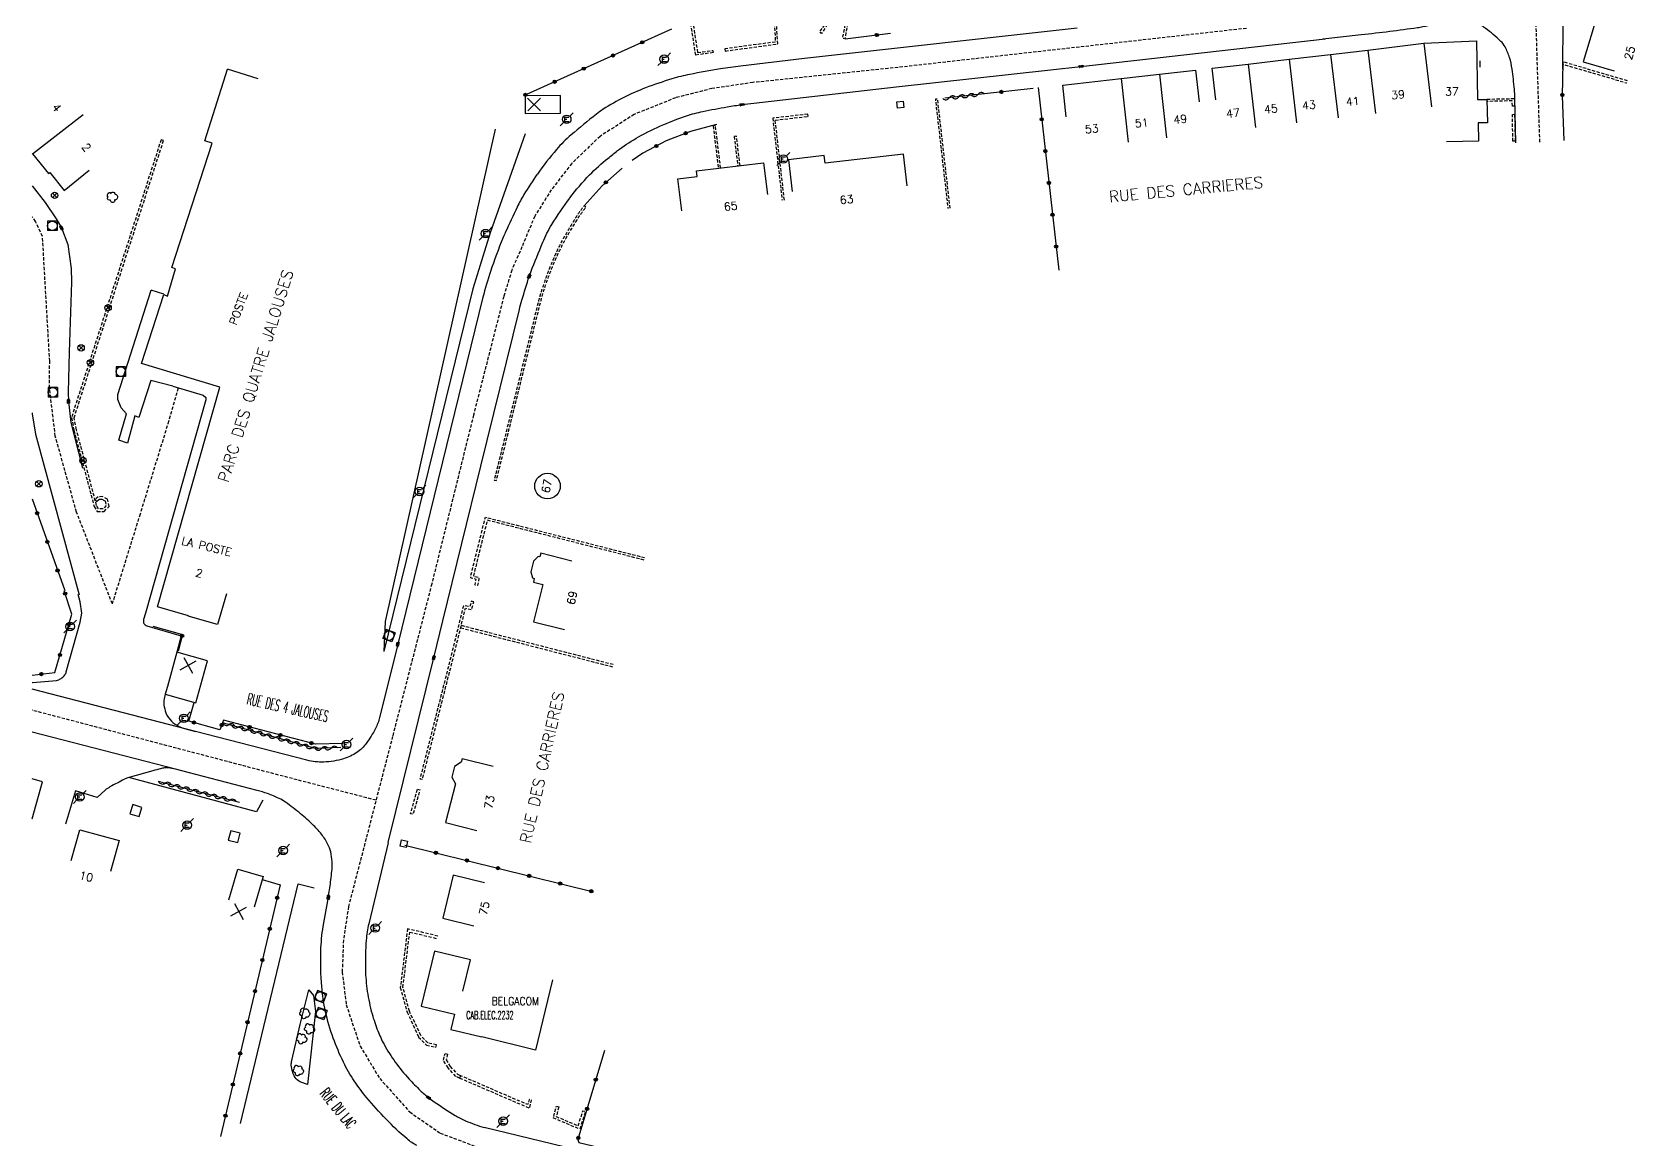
# Model space of a CAD drawing. Header units: millimetres. Extents: x 143000 to 144000, y 139000 to 140000.
# Drawn here: x 143000 to 143250.5, y 139217.9 to 139391.1 of the extents above; entities that cross this region are included whole.
import ezdxf
from ezdxf.enums import TextEntityAlignment as Align

# ---------------------------------------------------------------- set-up
doc = ezdxf.new("R2010")
doc.units = ezdxf.units.MM
doc.linetypes.add('DASHED', pattern=[0.75, 0.5, -0.25])
doc.layers.get('0').update_dxf_attribs({"linetype": 'CONTINUOUS'})
for name, color, linetype in [('W0001', 6, 'DASHED'), ('W0008', 7, 'CONTINUOUS'), ('W0100', 7, 'CONTINUOUS'), ('W0105', 7, 'CONTINUOUS'), ('W0112', 1, 'DASHED'), ('W0211', 2, 'CONTINUOUS'), ('W0300', 7, 'CONTINUOUS'), ('W0310', 3, 'CONTINUOUS'), ('W0322', 7, 'CONTINUOUS'), ('W0400', 7, 'CONTINUOUS'), ('W0420', 7, 'CONTINUOUS'), ('W0469', 7, 'CONTINUOUS'), ('W0471', 7, 'CONTINUOUS'), ('W0984', 7, 'CONTINUOUS'), ('W0989', 7, 'CONTINUOUS'), ('W0991', 7, 'CONTINUOUS'), ('W1102', 7, 'CONTINUOUS')]:
    doc.layers.add(name, color=color, linetype=linetype)
doc.styles.get("Standard").update_dxf_attribs({"font": 'romans.shx', "width": 0.85})

# ---------------------------------------------------------------- blocks, each defined once
blk = doc.blocks.new('T300')
for p, q in [((-0.8, 0.51), (-0.86, 0.34)), ((-0.86, 0.34), (-0.86, 0.17)), ((-0.86, 0.17), (-0.74, 0.06)), ((-0.69, 0.63), (-0.8, 0.51)), ((-0.8, -0.06), (-0.74, 0.06)), ((-0.74, 0.06), (-0.69, 0.11)), ((-0.57, 0.69), (-0.69, 0.63)), ((-0.46, 0.69), (-0.57, 0.69)), ((-0.29, 0.63), (-0.46, 0.69)), ((-0.29, 0.63), (-0.17, 0.74)), ((-0.23, 0.57), (-0.29, 0.63)), ((-0.17, 0.74), (-0.06, 0.8)), ((-0.06, 0.8), (0.06, 0.8)), ((0.06, 0.8), (0.23, 0.74)), ((0.23, 0.74), (0.34, 0.63)), ((0.34, 0.63), (0.4, 0.51)), ((0.46, 0.46), (0.34, 0.46)), ((0.4, 0.51), (0.4, 0.46)), ((0.57, 0.4), (0.46, 0.46)), ((0.57, 0.4), (0.69, 0.29)), ((0.69, 0.29), (0.74, 0.17)), ((0.74, 0.06), (0.69, -0.17)), ((0.74, 0.17), (0.74, 0.06)), ((-0.8, -0.17), (-0.8, -0.06)), ((-0.8, -0.23), (-0.8, -0.17)), ((-0.74, -0.34), (-0.8, -0.23)), ((-0.69, -0.4), (-0.74, -0.34)), ((-0.51, -0.46), (-0.69, -0.4)), ((-0.4, -0.46), (-0.51, -0.46)), ((-0.4, -0.46), (-0.34, -0.46)), ((-0.34, -0.46), (-0.34, -0.4)), ((-0.34, -0.51), (-0.34, -0.46)), ((-0.29, -0.63), (-0.34, -0.51)), ((-0.17, -0.74), (-0.29, -0.63)), ((-0.06, -0.8), (-0.17, -0.74)), ((0.06, -0.8), (-0.06, -0.8)), ((0.17, -0.74), (0.06, -0.8)), ((0.23, -0.69), (0.17, -0.74)), ((0.29, -0.46), (0.23, -0.46)), ((0.29, -0.63), (0.23, -0.69)), ((0.46, -0.4), (0.29, -0.46)), ((0.34, -0.51), (0.29, -0.63)), ((0.34, -0.51), (0.34, -0.46)), ((0.57, -0.34), (0.46, -0.4)), ((0.63, -0.29), (0.57, -0.34)), ((0.69, -0.17), (0.63, -0.29))]:
    blk.add_line(p, q)
blk = doc.blocks.new('T469')
at = {"color": 0, "linetype": 'Continuous', "flags": 128}
for points in [[(-0.35, 0.35), (0.35, -0.35)], [(-0.35, -0.35), (0.35, 0.35)]]:
    blk.add_lwpolyline(points, dxfattribs=at)
at = {"color": 0, "linetype": 'Continuous'}
blk.add_circle((0, 0), 0.5, dxfattribs=at)
blk = doc.blocks.new('T420')
for p, q in [((0.75, 0.75), (-0.75, 0.75)), ((-0.75, 0.75), (-0.75, -0.75)), ((0.75, 0.75), (0.75, -0.75)), ((0.75, -0.75), (-0.75, -0.75))]:
    blk.add_line(p, q)
blk.add_ellipse((0, 0), major_axis=(-0.53, 0.53), ratio=1, start_param=3.926991, end_param=10.210176)
blk = doc.blocks.new('T400')
for p, q in [((-0.15, 0.3), (0.15, 0.3)), ((-0.15, -0.25), (-0.15, 0.3)), ((-0.15, 0.15), (0.15, 0.15)), ((-0.15, 0), (0.15, 0)), ((0.15, 0.3), (0.15, -0.25)), ((-0.15, -0.15), (0.15, -0.15)), ((-0.15, -0.25), (-0.15, -0.3)), ((-0.15, -0.3), (0.15, -0.3)), ((0.15, -0.3), (0.15, -0.25))]:
    blk.add_line(p, q)
blk = doc.blocks.new('t322o')
at = {"color": 0, "linetype": 'Continuous'}
for radius in [0.25, 0.15]:
    blk.add_circle((0, 0), radius, dxfattribs=at)
blk = doc.blocks.new('T471')
for p, q in [((-0.333334, 0.333334), (-0.333334, -0.333334)), ((-0.333334, 0.333334), (0.333334, 0.333334)), ((-0.333334, 0), (0, 0)), ((0.500001, 0.500001), (1.000002, 1.000002)), ((-0.500001, -0.500001), (-1.000002, -1.000002)), ((-0.333334, -0.333334), (0.333334, -0.333334))]:
    blk.add_line(p, q)
blk.add_ellipse((0, 0), major_axis=(0.471405, 0.471405), ratio=1, start_param=5.4977871438, end_param=11.780972451)
blk = doc.blocks.new('t112o')
at = {"color": 0, "linetype": 'Continuous'}
for p, q in [((-0.5, 0.5), (0.5, 0.5)), ((-0.5, -0.5), (-0.5, 0.5)), ((0.5, 0.5), (0.5, -0.5)), ((0.5, -0.5), (-0.5, -0.5))]:
    blk.add_line(p, q, dxfattribs=at)
blk = doc.blocks.new('t310o')
at = {"color": 0, "linetype": 'Continuous'}
for centre, start, end in [((-0.5, 0.38), 216.8699, 323.1304), ((0.5, -0.37), 36.8699, 143.1303)]:
    blk.add_arc(centre, 0.625, start, end, dxfattribs=at)
blk = doc.blocks.new('t991o')
at = {"color": 0, "linetype": 'Continuous'}
for p, q in [((-1, 1), (1, -1)), ((-1, -1), (1, 1))]:
    blk.add_line(p, q, dxfattribs=at)

msp = doc.modelspace()

# ---------------------------------------------------------------- linework, layer by layer
at = {"layer": 'W0001', "flags": 128}
msp.add_lwpolyline([(143235.48, 139373.87), (143234.79, 139396.02), (143229.69, 139400.14)], dxfattribs=at)
at = {"layer": 'W0001'}
for points in [[(143189.65, 139391.63), (143133.73, 139385.36), (143112.57, 139383.17), (143106.19, 139382.23), (143100.51, 139380.78), (143094.04, 139378.19), (143088.71, 139374.76), (143084.28, 139370.53), (143081.09, 139366.4), (143078.5, 139362.27), (143076.51, 139357.49), (143074.92, 139353.86), (143073.67, 139349.73), (143068.94, 139331.21), (143062.42, 139304.83), (143056.3, 139280.99), (143049.42, 139254.41), (143048.63, 139249.19), (143048.43, 139244.16), (143049.07, 139239.08), (143051.22, 139232.61), (143054.3, 139227.54), (143058.98, 139222.31), (143063.72, 139219.02), (143069.74, 139216.74)], [(143012.54, 139301.69), (143006.94, 139316.05), (143003.63, 139327.91), (143002.73, 139335.44), (143002.75, 139339.63), (143001.63, 139359.1), (143000.55, 139361.46), (143000, 139362.2)], [(143012.54, 139301.69), (143016.82, 139315.47), (143021.27, 139329.91), (143022.85, 139335.45)], [(143053.72, 139271.02), (143041.39, 139274.2), (143000, 139285.08)]]:
    msp.add_lwpolyline(points, dxfattribs=at)
at = {"layer": 'W0008', "flags": 128}
for points in [[(143231.74, 139373.76), (143231.59, 139380.7, 0.019099), (143231.51, 139382.12, 0.008553), (143231.15, 139385.28, 0.043419), (143230.75, 139387.08, 0.044834), (143230.06, 139388.74, 0.083079), (143229.41, 139389.59, 0.027612), (143226.97, 139391.65, 0.054217), (143225.49, 139392.53), (143223.28, 139393.33), (143222.77, 139393.3, -0.01086), (143221.22, 139392.74, -0.027358), (143220.59, 139392.56, -0.003793), (143217.2, 139391.85, -0.015486), (143216.36, 139391.71, -0.003143), (143212.03, 139391.13, -0.003072), (143207.59, 139390.6), (143201.61, 139389.92)], [(143055.62, 139264.39), (143062.73, 139293.27), (143064.14, 139299.04), (143070.08, 139323.23), (143076.1, 139347.69, -0.012168), (143076.5, 139349.16, -0.004761), (143077.65, 139352.89, -0.017503), (143077.89, 139353.56, -0.002504), (143079.76, 139358.2, -0.040045), (143081.17, 139360.98, -0.024934), (143083.99, 139365.11)], [(143000, 139289.4), (143000.05, 139289.4), (143003.8, 139289.75, 0.081765), (143004.17, 139289.85, 0.055919), (143004.66, 139290.14, 0.075752), (143005.11, 139290.59, 0.088294), (143005.34, 139291.09), (143007.51, 139298.82), (143007.77, 139300.25), (143007.53, 139302), (143007.21, 139303.18)], [(143017.7, 139300.25), (143017.42, 139299.26, 0.090292), (143017.39, 139298.89, 0.114449), (143017.48, 139298.62, 0.098648), (143017.67, 139298.42, 0.08712), (143017.94, 139298.29), (143023.28, 139296.73), (143022.63, 139294.15)], [(143020.79, 139287.57, 0.050528), (143020.58, 139286.64, 0.065274), (143020.6, 139285.9, 0.046007), (143020.89, 139284.69, 0.073075), (143021.26, 139283.99, 0.085668), (143022.37, 139282.9, 0.083142), (143023.81, 139282.22), (143025.5, 139281.75)], [(143055.62, 139264.38), (143052.58, 139251.7, 0.040847), (143052.18, 139249.16, 0.023177), (143052.06, 139244.63, 0.031953), (143052.36, 139241.15, 0.031147), (143053.1, 139237.64, 0.025547), (143053.99, 139234.99, 0.030865), (143054.97, 139232.88, 0.031755), (143056.72, 139230.11, 0.030457), (143058.88, 139227.46, 0.01405), (143060.63, 139225.68, 0.020421), (143061.92, 139224.54, 0.025261), (143062.81, 139223.88, 0.00722), (143066.07, 139221.78, 0.039276), (143067.69, 139220.94, 0.023053), (143070.6, 139219.87)]]:
    msp.add_lwpolyline(points, format="xyb", dxfattribs=at)
at = {"layer": 'W0008'}
for points in [[(143239.09, 139392.73), (143239, 139385.28)], [(143000, 139367.01), (143002.06, 139364.41), (143003.78, 139361.85), (143004.57, 139360.45), (143005.59, 139357.84), (143006.1, 139354.09), (143006.16, 139351.97), (143005.79, 139341.01), (143005.62, 139334.78), (143005.68, 139333.34), (143006.07, 139330.03), (143007.9, 139322.91)], [(143022, 139335.7), (143026.73, 139334.33), (143027.13, 139333.96), (143027.14, 139333.58), (143017.74, 139300.24)], [(143000, 139331.58), (143000.01, 139331.39), (143000.54, 139328.24), (143007.35, 139303.14)], [(143022.42, 139275.87), (143000, 139281.67)]]:
    msp.add_lwpolyline(points, dxfattribs=at)
for points in [[(143163.21, 139391.65), (143120.63, 139386.9), (143110.66, 139385.74, 0.011852), (143107.51, 139385.3, 0.007752), (143102.72, 139384.43, 0.025134), (143099.94, 139383.74, 0.016473), (143095.82, 139382.33, 0.026584), (143092.43, 139380.84, 0.026589), (143089.21, 139379, 0.025299), (143088.13, 139378.22, 0.006616), (143084.17, 139374.97, 0.04038), (143081.91, 139372.72, 0.026123), (143078.92, 139368.83)], [(143083.99, 139365.17, -0.027117), (143087.07, 139368.73, -0.033121), (143089.92, 139371.32, -0.001416), (143091.45, 139372.53, -0.00713), (143091.76, 139372.76, -0.032172), (143094.72, 139374.67, -0.025818), (143098.65, 139376.6, -0.020428), (143102.21, 139377.96, -0.029346), (143104.77, 139378.65, -0.008587), (143108.56, 139379.37, -0.014077), (143110.88, 139379.71), (143134.95, 139382.47), (143159.08, 139385.17), (143163.81, 139385.68), (143201.95, 139389.97)], [(143078.89, 139368.86, 0.014766), (143076.82, 139365.66, 0.025392), (143075.77, 139363.7, 0.002431), (143073.91, 139359.73, 0.011414), (143073.54, 139358.87, 0.015769), (143071.59, 139353.65, 0.020906), (143070.42, 139349.61), (143057.11, 139295.39), (143055.25, 139287.83), (143054.28, 139283.96, -0.057802), (143053.63, 139282.22, -0.039406), (143052.19, 139279.9, -0.086031), (143050.72, 139278.48, -0.076778), (143048.65, 139277.5, -0.061771), (143045.55, 139276.99, -0.07362), (143042.93, 139277.27), (143025.5, 139281.75), (143000, 139288.39)], [(143060.11, 139217.05, -0.058679), (143058.58, 139218.09, -0.023711), (143055.26, 139221.22, -0.018593), (143052.3, 139224.52, -0.025081), (143050.32, 139227.15, -0.034021), (143048.64, 139230.07, -0.027832), (143047.03, 139233.86, -0.031656), (143045.81, 139238.05, -0.035718), (143045.24, 139241.89, -0.025331), (143045.1, 139247.46, -0.036725), (143045.48, 139251.3), (143046.27, 139255.85, 0.00808), (143046.45, 139257.01, 0.003672), (143046.79, 139259.56, 0.037375), (143046.86, 139260.97, 0.032398), (143046.72, 139262.6, 0.071801), (143046.31, 139263.92, 0.0532), (143045.35, 139265.5, 0.033093), (143043.96, 139267.09, 0.02562), (143041.93, 139268.91, 0.016643), (143039.58, 139270.7, 0.042148), (143038.57, 139271.3, 0.022964), (143036.78, 139272.05, 0.026085), (143035.15, 139272.56), (143024.39, 139275.35), (143022.42, 139275.87, 0.037455), (143021.27, 139276.09, 0.073163), (143020.68, 139276.06, 0.015628), (143020.08, 139275.94, 0.007636), (143018.88, 139275.61), (143014.96, 139274.51, 0.047743), (143014.43, 139274.3, 0.010569), (143012.17, 139273.1, 0.046426), (143011.4, 139272.58), (143010.17, 139271.45), (143006.8, 139272.49), (143005.23, 139267.28)]]:
    msp.add_lwpolyline(points, format="xyb", dxfattribs=at)
at = {"layer": 'W0008', "flags": 128}
for points in [[(143226.15, 139385.56), (143226.15, 139386.58)], [(143238.99, 139381.09), (143239.24, 139374.1)], [(143000, 139268.11), (143001.64, 139273.88), (143000, 139274.35)], [(143036.02, 139271.01), (143035.04, 139269.2), (143015.12, 139274.55)], [(143032.56, 139220.51), (143041.54, 139257.96), (143044.06, 139257.35)], [(143131.3, 139205.16), (143070.6, 139219.87)]]:
    msp.add_lwpolyline(points, dxfattribs=at)
for points in [[(143015.72, 139270.34), (143015.28, 139268.9), (143016.72, 139268.46), (143017.16, 139269.9)], [(143031.04, 139266.24), (143030.65, 139264.78), (143032.11, 139264.39), (143032.5, 139265.85)]]:
    msp.add_lwpolyline(points, close=True, dxfattribs=at)
msp.add_lwpolyline([(143043.24, 139241.4), (143043.95, 139240.52), (143044.24, 139238.01), (143043.04, 139226.62), (143041.98, 139226.98, -0.139918), (143041.27, 139227.47, -0.099218), (143040.7, 139228.54, -0.051738), (143040.49, 139229.63, -0.079245), (143040.55, 139230.35), (143041.87, 139235.97)], format="xyb", close=True, dxfattribs=at)
at = {"layer": 'W0100'}
msp.add_line((143035.31, 139383.72), (143030.54, 139385.24), dxfattribs=at)
for points in [[(143249.27, 139392.36), (143244.48, 139393.79), (143242.27, 139386.4), (143247.07, 139384.97)], [(143024.42, 139299.85), (143019.61, 139301.22), (143029.34, 139335.58), (143017.1, 139339.28), (143020.59, 139350.02), (143021.16, 139349.8), (143022.42, 139354.07), (143021.85, 139354.25), (143028.11, 139373.67), (143026.98, 139374.05), (143030.54, 139385.24)], [(143000, 139372.11), (143000.07, 139372.01), (143002.55, 139368.95), (143002.78, 139369.12), (143005.03, 139366.32), (143008.93, 139369.45)]]:
    msp.add_lwpolyline(points, dxfattribs=at)
at = {"layer": 'W0100', "flags": 128}
for points in [[(143184.86, 139380.46), (143184.31, 139385.43), (143189.92, 139386.06), (143196.34, 139386.8), (143202.81, 139387.57), (143208.62, 139388.25), (143217.35, 139389.3), (143225.58, 139389.67), (143225.75, 139380.53), (143227.22, 139380.53), (143227.3, 139376.89), (143225.83, 139376.86), (143225.88, 139373.98), (143220.89, 139373.88)], [(143161.53, 139377.8), (143160.98, 139382.77), (143170.1, 139383.78), (143176.06, 139384.48), (143181.72, 139385.11), (143182.27, 139380.14)], [(143077, 139381.1), (143077.03, 139378.31), (143082.55, 139378.36), (143082.53, 139381.16), (143077, 139381.1)], [(143101.46, 139363.13), (143100.85, 139368.1), (143103.86, 139368.46), (143103.76, 139369.36), (143114.23, 139370.64), (143114.84, 139365.67)], [(143136.66, 139367.01), (143136.09, 139371.97), (143123.85, 139370.57), (143123.69, 139371.75), (143118.12, 139371.1), (143118.69, 139366.13)], [(143084.31, 139308.36), (143079.47, 139309.63), (143079.32, 139309.03), (143079.02, 139309.11), (143078.33, 139308.37), (143077.91, 139306.73), (143078.14, 139305.75), (143078.44, 139305.67), (143078.31, 139305.07), (143079.77, 139304.71), (143078.3, 139298.91), (143083.14, 139297.68)], [(143030.36, 139303.28), (143028.98, 139298.47), (143024.38, 139299.79)], [(143027.41, 139292.81), (143022.63, 139294.15), (143021.13, 139288.81), (143020.79, 139287.57), (143025.55, 139286.22), (143027.41, 139292.81)], [(143072.02, 139276.27), (143067.16, 139277.47), (143067.04, 139276.95), (143065.97, 139276.27), (143065.54, 139274.64), (143066.13, 139273.56), (143064.59, 139267.54), (143069.44, 139266.31)], [(143006.12, 139261.6), (143007.45, 139266.42), (143013.58, 139264.73), (143012.25, 139259.91)], [(143030.71, 139255.48), (143032.12, 139260.27), (143036.08, 139259.11), (143034.68, 139254.31)], [(143070.65, 139258.1), (143065.79, 139259.3), (143064.14, 139252.6), (143068.99, 139251.41)], [(143067.27, 139241.21), (143068.46, 139246.06), (143062.86, 139247.44), (143060.77, 139238.84), (143065.96, 139237.58), (143065.39, 139235.22), (143070.24, 139234.04)], [(143081.29, 139242.94), (143078.61, 139231.99), (143070.24, 139234.04)]]:
    msp.add_lwpolyline(points, dxfattribs=at)
at = {"layer": 'W0105'}
msp.add_line((143020.6, 139350.08), (143018.6, 139350.72), dxfattribs=at)
msp.add_lwpolyline([(143022, 139335.7), (143018.53, 139336.59), (143016.68, 139330.83), (143016.06, 139331.08), (143014.89, 139326.84), (143013.54, 139327.27), (143014.73, 139331.41), (143013.89, 139332.31), (143013.38, 139333.64), (143013.37, 139334.4), (143018.6, 139350.72)], dxfattribs=at)
at = {"layer": 'W0112'}
msp.add_line((143010.32, 139318.43), (143009.81, 139317.99), dxfattribs=at)
for points in [[(143115.34, 139402.22), (143116.09, 139389.5), (143108.22, 139388.44), (143108.26, 139388.09), (143116.46, 139389.2), (143115.69, 139402.25)], [(143103.28, 139392.08), (143103.93, 139387.85), (143106.34, 139388.18), (143106.38, 139387.84), (143103.64, 139387.45), (143102.94, 139392.03)], [(143227.22, 139380.57), (143231.51, 139380.66), (143231.54, 139379.49), (143231.19, 139379.48), (143231.17, 139380.3), (143227.23, 139380.22)], [(143117.49, 139364.81), (143116.06, 139377.3), (143121.2, 139377.86), (143121.16, 139378.21), (143115.67, 139377.61), (143117.14, 139364.77)], [(143107.54, 139369.82), (143106.73, 139376.43), (143106.37, 139376.38), (143107.18, 139369.77)], [(143110.57, 139370.19), (143110.01, 139374.8), (143109.65, 139374.76), (143110.21, 139370.14)], [(143020.15, 139374.23), (143006.15, 139330.81), (143006.54, 139328.83), (143009.69, 139316.93), (143010.17, 139316.16), (143011.24, 139316.12), (143012.03, 139316.92), (143011.78, 139318.05), (143011.01, 139318.48), (143010.32, 139318.43)], [(143006.56, 139330.79), (143020.53, 139374.11), (143020.15, 139374.23)], [(143009.81, 139317.99), (143010.07, 139317.69), (143010.48, 139318.04), (143010.92, 139318.07), (143011.43, 139317.79), (143011.59, 139317.05), (143011.08, 139316.53), (143010.4, 139316.55), (143010.07, 139317.09), (143006.93, 139328.92), (143006.56, 139330.79)], [(143063.37, 139249.79), (143058.64, 139250.93), (143057.51, 139241.76), (143058.56, 139237.92), (143060.37, 139234.02), (143061.59, 139232.75), (143063.08, 139232.4), (143063.17, 139232.79), (143061.79, 139233.11), (143060.71, 139234.25), (143058.93, 139238.06), (143057.92, 139241.79), (143058.98, 139250.43), (143063.28, 139249.4)]]:
    msp.add_lwpolyline(points, dxfattribs=at)
at = {"layer": 'W0112', "flags": 128}
for points in [[(143125.63, 139401.15), (143124.03, 139391.92), (143123.42, 139391), (143123.29, 139390.81), (143122.99, 139391.03), (143123.7, 139392.05), (143125.29, 139401.21)], [(143128.99, 139400.53), (143126.93, 139390.01), (143126.59, 139390.08), (143128.65, 139400.59)], [(143249.17, 139383.43), (143239.11, 139386.39), (143239.01, 139386.05), (143249.07, 139383.1)], [(143143.38, 139363.53), (143141.43, 139380.59), (143141.08, 139380.55), (143143.03, 139363.49)], [(143066.95, 139297.96), (143090.65, 139291.88)], [(143067.04, 139298.35), (143090.75, 139292.26)], [(143066.77, 139227.61), (143077.69, 139222.91), (143078, 139224.17), (143077.61, 139224.26), (143077.42, 139223.45), (143066.93, 139227.98)]]:
    msp.add_lwpolyline(points, dxfattribs=at)
at = {"layer": 'W0112'}
for points in [[(143231.54, 139378.2), (143231.63, 139374.02), (143231.28, 139374.01), (143231.19, 139378.19)], [(143064.52, 139231.45), (143064.9, 139231.35), (143064.67, 139230.48), (143065.29, 139229.43), (143066.44, 139228.2), (143066.93, 139227.98), (143066.77, 139227.61), (143066.2, 139227.87), (143064.96, 139229.19), (143064.24, 139230.42)]]:
    msp.add_lwpolyline(points, close=True, dxfattribs=at)
at = {"layer": 'W0112', "flags": 128}
for points in [[(143086.5, 139363.7), (143086.22, 139363.91, 0.007728), (143085.28, 139362.64, 0.018538), (143084.91, 139362.08, 0.003636), (143083.3, 139359.38, 0.01077), (143082.78, 139358.46, 0.015554), (143081.68, 139356.21, 0.015363), (143080.7, 139353.88, 0.011446), (143079.62, 139350.84, 0.019125), (143079.09, 139348.99), (143072.18, 139321.05), (143072.52, 139320.96), (143079.43, 139348.9, -0.019125), (143079.95, 139350.73, -0.011446), (143081.03, 139353.75, -0.015363), (143081.99, 139356.07, -0.015554), (143083.09, 139358.29, -0.01077), (143083.6, 139359.2, -0.003636), (143085.21, 139361.9, -0.018538), (143085.56, 139362.43, -0.007728)], [(143068.98, 139302.02), (143068.59, 139302.12), (143068.36, 139301.27), (143067.66, 139301.42, 0.097732), (143067.57, 139301.42, 0.068212), (143067.46, 139301.39, 0.09125), (143067.36, 139301.31, 0.130276), (143067.32, 139301.24), (143066.92, 139299.59), (143066.61, 139298.25), (143060.58, 139274.38), (143060.97, 139274.29), (143067, 139298.16), (143067.31, 139299.5), (143067.67, 139301.01), (143068.65, 139300.8)]]:
    msp.add_lwpolyline(points, format="xyb", close=True, dxfattribs=at)
msp.add_lwpolyline([(143095.58, 139308.55), (143071.09, 139314.77), (143068.92, 139306.06), (143069.81, 139305.81), (143069.59, 139304.57), (143069.2, 139304.64), (143069.36, 139305.52), (143068.63, 139305.72, -0.15853), (143068.56, 139305.77, -0.125252), (143068.52, 139305.86, -0.026859), (143068.51, 139305.96, -0.027855), (143068.51, 139306.06, -0.049417), (143068.51, 139306.07), (143070.8, 139315.25), (143095.67, 139308.93)], format="xyb", dxfattribs=at)
for points in [[(143060.18, 139272.75), (143060.56, 139272.65), (143059.5, 139268.8), (143059.12, 139268.9)], [(143082.26, 139223.09), (143081.87, 139221.59), (143085.29, 139220.15), (143086.03, 139222.49), (143086.41, 139222.38), (143085.54, 139219.62), (143081.41, 139221.37), (143081.88, 139223.19)]]:
    msp.add_lwpolyline(points, close=True, dxfattribs=at)
at = {"layer": 'W0211', "flags": 128}
for points in [[(143072.34, 139375.86), (143055.15, 139298.96), (143054.92, 139294.24)], [(143077, 139375.16), (143071.57, 139359.68), (143068.86, 139350.94), (143054.92, 139294.24)]]:
    msp.add_lwpolyline(points, dxfattribs=at)
at = {"layer": 'W0310'}
for points in [[(143149.2, 139381.46), (143142.56, 139380.71)], [(143048.21, 139279.24), (143044.25, 139279.08), (143029.9, 139283.07)], [(143032.38, 139270.66), (143019.71, 139273.97)]]:
    msp.add_lwpolyline(points, dxfattribs=at)
at = {"layer": 'W0322'}
msp.add_line((143000, 139318.12), (143005.1, 139303.77), dxfattribs=at)
for points in [[(143099.85, 139391.5), (143076.76, 139381.11)], [(143126.98, 139389.99), (143134.08, 139390.87)], [(143239.06, 139386.23), (143238.99, 139381.09)], [(143157.12, 139382.39), (143160.36, 139353.86)], [(143156.35, 139382.25), (143149.2, 139381.46)], [(143106.88, 139376.6), (143102.84, 139375.54), (143099.01, 139374.05), (143095.37, 139372.11), (143093.7, 139370.97)], [(143086.22, 139363.91), (143089.03, 139367.05), (143092.14, 139369.78)], [(143000, 139290.57), (143003.57, 139290.97), (143006.2, 139300.11), (143005.03, 139303.72)], [(143018.87, 139298.21), (143023.49, 139296.91), (143022.82, 139294.33)], [(143048.6, 139279.87), (143044.27, 139279.78), (143029.9, 139283.52), (143029.32, 139282.02), (143024.48, 139283.4), (143025.3, 139286.29)], [(143058.21, 139264.01), (143087.66, 139256.72)], [(143035.96, 139258.64), (143038.76, 139257.81), (143029.43, 139218.5)]]:
    msp.add_lwpolyline(points, dxfattribs=at)
at = {"layer": 'W0322', "flags": 128}
msp.add_lwpolyline([(143089.41, 139231.91), (143085.24, 139218.03), (143085.39, 139217.56), (143102.4, 139213.48), (143116.99, 139209.99), (143131.57, 139206.5), (143141.3, 139204.17), (143149.45, 139201.76), (143154.21, 139200.31), (143161.64, 139198.4), (143171.32, 139195.91), (143179.38, 139193.84), (143185.79, 139192.2), (143209.73, 139187.12), (143232.17, 139182.31), (143259.78, 139176.39)], dxfattribs=at)
at = {"layer": 'W1102'}
msp.add_line((143000.07, 139372.01), (143007.96, 139378.16), dxfattribs=at)
at = {"layer": 'W1102', "flags": 128}
for points in [[(143202.81, 139387.56), (143203.98, 139377.63)], [(143208.62, 139388.25), (143209.8, 139378.32)], [(143217.35, 139389.3), (143218.55, 139379.38)], [(143189.92, 139386.06), (143191.05, 139376.13)], [(143196.34, 139386.8), (143197.48, 139376.86)], [(143170.1, 139383.78), (143171.21, 139373.85)], [(143176.06, 139384.48), (143177.15, 139374.54)]]:
    msp.add_lwpolyline(points, dxfattribs=at)
at = {"layer": 'W1102'}
msp.add_circle((143080.5, 139320.11), 2, dxfattribs=at)

# ---------------------------------------------------------------- block references
at = {"layer": 'W0112'}
for p, rotation in [((143135.59, 139379.72), 186.4067482630306), ((143058.06, 139264.23), 258.1043800014299)]:
    msp.add_blockref('t112o', p, dxfattribs=dict(at, rotation=rotation))
at = {"layer": 'W0300'}
msp.add_blockref('T300', (143012.59, 139365.22), dxfattribs=at)
at = {"layer": 'W0300', "rotation": 340.00048664339}
for p in [(143042.63, 139237.66), (143042.14, 139233.69), (143043.38, 139235.23), (143041.62, 139228.72)]:
    msp.add_blockref('T300', p, dxfattribs=at)
at = {"layer": 'W0310'}
for p, rotation in [((143143.24, 139380.78), 186.4708678931479), ((143144.73, 139380.95), 186.4708678931479), ((143146.22, 139381.12), 186.4708678931479), ((143147.71, 139381.29), 186.4708678931479), ((143030.73, 139282.84), 164.4452723580187), ((143032.17, 139282.44), 164.4452723580187), ((143033.62, 139282.04), 164.4452723580187), ((143035.06, 139281.64), 164.4452723580187), ((143036.51, 139281.24), 164.4452723580187), ((143037.95, 139280.83), 164.4452723580187), ((143039.4, 139280.43), 164.4452723580187), ((143040.84, 139280.03), 164.4452723580187), ((143042.29, 139279.63), 164.4452723580187), ((143043.73, 139279.22), 164.4452723580187), ((143045.21, 139279.12), 182.2541626126627), ((143046.71, 139279.18), 182.2541626126627), ((143020.77, 139273.69), 165.3741592817398), ((143022.22, 139273.31), 165.3741592817398), ((143023.67, 139272.93), 165.3741592817398), ((143025.12, 139272.55), 165.3741592817398), ((143026.57, 139272.18), 165.3741592817398), ((143028.02, 139271.8), 165.3741592817398), ((143029.47, 139271.42), 165.3741592817398), ((143030.93, 139271.04), 165.3741592817398)]:
    msp.add_blockref('t310o', p, dxfattribs=dict(at, rotation=rotation))
at = {"layer": 'W0322'}
for p, rotation in [((143131.94, 139390.6), 7.04985288844909), ((143090.73, 139387.39), 204.2082489408436), ((143095.29, 139389.44), 204.2082489408436), ((143086.17, 139385.34), 204.2082489408436), ((143081.61, 139383.29), 204.2082489408436), ((143077.05, 139381.24), 204.2082489408436), ((143151.38, 139381.7), 186.3114122920024), ((143239, 139381.23), 269.2568639439642), ((143157.68, 139377.42), 276.4701862415135), ((143102.07, 139375.24), 201.3459794352254), ((143097.5, 139373.24), 207.9784178546936), ((143158.25, 139372.45), 276.4701862415135), ((143089.62, 139367.57), 41.31416837872045), ((143158.81, 139367.48), 276.4701862415135), ((143159.37, 139362.51), 276.4701862415135), ((143159.94, 139357.55), 276.4701862415135), ((143000.8, 139315.88), 289.5709080409962), ((143002.39, 139311.4), 289.5709080409962), ((143003.98, 139306.93), 289.5709080409962), ((143005.16, 139303.3), 108.0165793105626), ((143005.75, 139298.53), 73.95578081798372), ((143023.43, 139296.71), 255.5444611612062), ((143004.36, 139293.72), 73.95578081798372), ((143001.45, 139290.73), 6.35944033383891), ((143025.27, 139283.17), 164.1208495725407), ((143029.6, 139282.76), 248.883054476479), ((143033.95, 139282.47), 165.418861969802), ((143038.79, 139281.21), 165.418861969802), ((143043.63, 139279.95), 165.418861969802), ((143063.07, 139262.81), 346.081128579667), ((143067.92, 139261.61), 346.081128579667), ((143072.77, 139260.41), 346.081128579667), ((143077.63, 139259.2), 346.081128579667), ((143082.48, 139258), 346.081128579667), ((143087.33, 139256.8), 346.081128579667), ((143038.28, 139255.78), 256.6488127050935), ((143037.12, 139250.92), 256.6488127050935), ((143035.97, 139246.05), 256.6488127050935), ((143034.81, 139241.19), 256.6488127050935), ((143033.66, 139236.33), 256.6488127050935), ((143032.5, 139231.46), 256.6488127050935), ((143088.04, 139227.36), 253.2937135902258), ((143031.35, 139226.6), 256.6488127050935), ((143030.2, 139221.73), 256.6488127050935), ((143086.68, 139222.81), 253.2937135902258), ((143085.31, 139218.26), 253.2937135902258)]:
    msp.add_blockref('t322o', p, dxfattribs=dict(at, rotation=rotation))
at = {"layer": 'W0400'}
for p, rotation in [((143163.81, 139385.68), 276.1826329911253), ((143110.88, 139379.71), 279.8201910804329), ((143004.57, 139360.45), 209.5529174805533), ((143077.65, 139352.89), 158.2909083170757), ((143005.68, 139333.34), 182.5342407235582), ((143057.11, 139295.39), 346.0904635717392), ((143062.73, 139293.27), 166.2349303957029), ((143046.27, 139255.85), 171.9999227295167), ((143061.92, 139224.54), 56.4744860421711)]:
    msp.add_blockref('T400', p, dxfattribs=dict(at, rotation=rotation))
at = {"layer": 'W0420'}
for p in [(143003.17, 139360.77), (143013.86, 139337.99), (143003.24, 139334.76)]:
    msp.add_blockref('T420', p, dxfattribs=at)
at = {"layer": 'W0420', "rotation": 340.0004866433957}
for p in [(143055.75, 139296.74), (143045.02, 139240.34), (143045.12, 139237.69)]:
    msp.add_blockref('T420', p, dxfattribs=at)
at = {"layer": 'W0469'}
for p in [(143003.52, 139365.54), (143011.87, 139347.99), (143007.66, 139341.7), (143009.11, 139339.38), (143007.95, 139324.11), (143001.05, 139320.47)]:
    msp.add_blockref('T469', p, dxfattribs=at)
at = {"layer": 'W0471'}
for p in [(143098.73, 139386.81), (143083.5, 139377.42), (143117.33, 139371.22), (143070.83, 139359.56), (143060.51, 139319.26), (143005.96, 139298.18), (143023.71, 139283.82), (143049.1, 139279.72), (143007.45, 139271.53), (143024.21, 139267.14), (143039.21, 139263.15), (143053.58, 139251.05), (143073.56, 139220.86)]:
    msp.add_blockref('T471', p, dxfattribs=at)
at = {"layer": 'W0991'}
for p, rotation in [((143078.4, 139379.73), 270.4220113660153), ((143024.37, 139292.11), 344.1506724700071), ((143032.27, 139253.65), 343.6292027553117)]:
    msp.add_blockref('t991o', p, dxfattribs=dict(at, rotation=rotation))

# ---------------------------------------------------------------- texts
at = {"layer": 'W0984'}
for s, rotation, p in [('POSTE', 69.6466, (143032.24, 139347.83)), ('LA POSTE', 346.5, (143027.27, 139310.68))]:
    msp.add_text(s, height=1.25, rotation=rotation, dxfattribs=at).set_placement(p, align=Align.MIDDLE)
for s, width, p in [('BELGACOM', 0.85, (143075.47, 139239.63)), ('CAB.ELEC.2232', 0.5, (143071.5, 139237.44))]:
    msp.add_text(s, height=1.25, dxfattribs=dict(at, width=width)).set_placement(p, align=Align.MIDDLE)
at = {"layer": 'W0989'}
for s, rotation, p in [('RUE DES CARRIERES', 5.445, (143180.22, 139366.46)), ('PARC DES QUATRE JALOUSES', 72.8595, (143034.99, 139337.3)), ('RUE DES CARRIERES', 77.4, (143079.66, 139276.14))]:
    msp.add_text(s, height=1.75, rotation=rotation, dxfattribs=at).set_placement(p, align=Align.MIDDLE)
at = {"layer": 'W0989', "width": 0.5}
for s, rotation, p in [('RUE DES 4 JALOUSES', 347.4, (143039.94, 139285.49)), ('RUE DU LAC', 309.15, (143047.81, 139222.89))]:
    msp.add_text(s, height=1.75, rotation=rotation, dxfattribs=at).set_placement(p, align=Align.MIDDLE)
at = {"layer": 'W0991'}
for s, rotation, p in [('25', 74.7, (143249.51, 139387.79)), ('43', 5.76, (143199.41, 139379.64)), ('41', 5.76, (143206.26, 139380.22)), ('39', 5.76, (143213.34, 139381.27)), ('4', 307.4273, (143003.85, 139379.26)), ('51', 5.76, (143173.28, 139376.86)), ('49', 5.76, (143179.32, 139377.44)), ('47', 5.76, (143187.56, 139378.37)), ('45', 5.76, (143193.48, 139379.06)), ('53', 5.76, (143165.5, 139375.93)), ('2', 308.7415, (143008.51, 139373.04)), ('63', 5.76, (143127.22, 139364.89)), ('65', 5.76, (143109.11, 139363.84)), ('67', 78.48, (143080.38, 139320.11)), ('2', 346.5, (143026.11, 139306.5)), ('69', 78.48, (143084.32, 139302.66)), ('73', 78.48, (143071.43, 139270.73)), ('10', 346.5, (143008.46, 139259.1)), ('75', 78.48, (143070.62, 139254.13))]:
    msp.add_text(s, height=1.25, rotation=rotation, dxfattribs=at).set_placement(p, align=Align.MIDDLE)
msp.add_text('37', height=1.25, dxfattribs=at).set_placement((143221.75, 139381.75), align=Align.MIDDLE)

doc.saveas('drawing.dxf')
